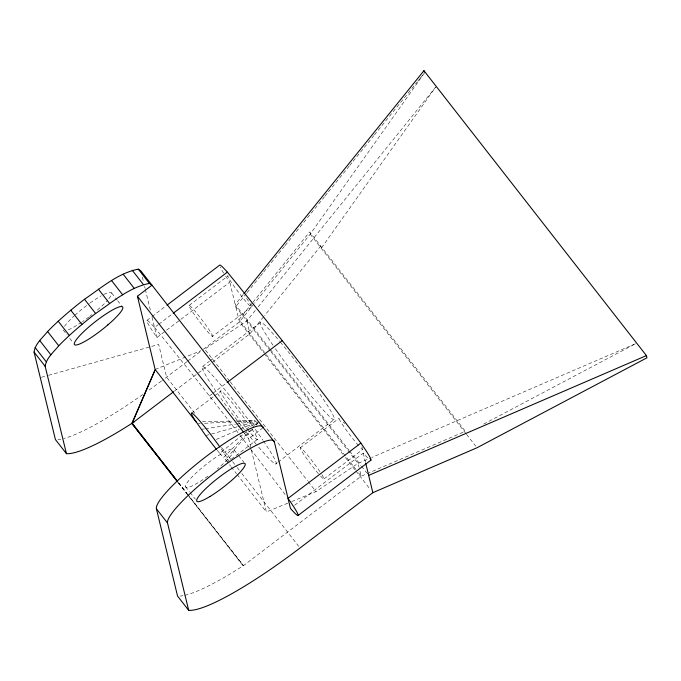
<?xml version="1.0" encoding="UTF-8"?>
<svg xmlns="http://www.w3.org/2000/svg" width="681" height="681" viewBox="0 0 681 681"><rect width="100%" height="100%" fill="white"/><g stroke="black" fill="none" stroke-linecap="round" stroke-linejoin="round"><path stroke-width="0.51" stroke-dasharray="3.4 2.55" d="M424.484 72.901L310.221 234.153L254.83 302.841M243.185 294.524L235.183 304.441L269.863 348.851M246.394 293.451L235.72 306.663L239.482 321.875L263.666 352.852M247.058 292.626L259.733 276.929M260.397 276.103L263.07 272.8M263.734 271.974L284.411 246.369M285.084 245.543L303.088 223.24M303.752 222.415L324.437 196.809M325.101 195.975L327.765 192.672M328.438 191.846L349.115 166.241M349.779 165.415L352.443 162.112M353.116 161.286L373.792 135.681M374.456 134.855L392.469 112.552M393.133 111.727L417.147 81.992M417.811 81.167L419.811 78.681M420.483 77.855L423.812 73.727M252.285 303.096L238.937 319.644L265.65 353.856M252.957 302.27L309.685 231.932L465.336 431.277L465.693 432.767M254.166 303.666L239.482 321.875L202.189 350.136M229.608 380.994L204.743 349.149L246.845 320.913L255.52 310.17M258.184 306.867L435.602 87.151L321.228 248.25L320.691 246.028L264.628 315.533M174.549 391.039L249.953 333.741L263.964 316.367M252.677 428.979L225.411 459.488L230.612 466.144M256.167 425.072L258.269 422.722M227.607 461.446A30.577 2.332 52.8 0 1 226.33 460.407L223.496 457.547L250.778 430.043M255.937 424.842L258.15 422.612M97.426 310.025L100.762 307.114A30.577 5.235 -38 0 0 107.538 300.27M217.213 450.277L219.742 453.316L246.548 431.575M253.86 425.651L257.929 422.356M146.883 320.436L151.114 317.227M151.965 316.58L166.36 305.641M225.615 276.094A33.139 2.528 52.8 0 0 229.795 282.164L156.962 337.487A33.139 2.528 52.8 0 1 154.536 327.467L157.924 324.888M158.775 324.25L172.327 313.958M189.267 305.335L228.109 275.831A19.57 1.49 52.8 0 0 235.635 288.438A19.57 1.49 52.8 0 0 250.302 306.246A19.57 1.49 52.8 0 0 246.352 297.98M212.455 336.474A19.57 1.49 52.8 0 0 197.379 314.052A19.57 1.49 52.8 0 0 192.749 312.187A19.57 1.49 52.8 0 0 212.455 336.474L251.298 306.969M202.563 366.489L209.322 361.356M210.165 360.717L260.832 322.232M209.407 395.959L211.953 394.027M212.795 393.38L226.347 383.088M191.37 413.418L213.843 396.342M214.328 395.976L220.984 390.92M287.774 503.174L266.373 511.942L248.659 438.709L262.415 428.255M257.656 439.194L228.527 461.326A30.577 2.332 52.8 0 0 220.516 447.902M275.592 463.991L277.278 462.705M278.12 462.067L333.852 419.734M300.253 447.792L339.095 418.279M323.943 478.939L362.777 449.434A19.57 1.49 52.8 0 1 359.287 446.421M294.677 505.225L363.271 453.12A33.139 2.528 52.8 0 0 369.281 459.317M186.934 361.705L166.59 377.121A138.711 23.75 -38 0 1 162.359 380.33M187.786 361.058L201.338 350.783M184.823 595.305A139.239 23.835 -38 0 0 232.791 572.346L243.423 565.656L361.185 476.206L465.336 431.277M291.664 501.574L315.984 491.614L358.078 463.369L370.745 457.904M245.952 429.217L257.656 422.041M483.714 424.067L635.824 343.582L371.724 457.487M216.277 439.458L239.278 429.507M240.24 429.09L256.533 422.041M155.14 369.477L200.852 350.741M41.396 377.317L47.517 375.597M48.538 375.316L158.673 344.433L166.59 377.121L195.37 413.98M205.696 435.593L237.082 426.859M238.095 426.578L256.311 421.505M201.159 429.362L204.274 428.885M205.313 428.732L235.439 424.161M236.477 424.008L255.171 421.164M198.273 423.616L200.376 423.505M204.589 423.284L233.004 421.803M237.209 421.59L255.103 420.654M202.427 421.794L231.923 421.079M236.137 420.969L255.094 420.509M219.742 453.316L223.496 457.547M178.465 482.812L186.994 493.691M187.65 494.525L243.423 565.656L187.803 494.44M465.881 433.508L310.221 234.153L309.685 231.932M466.528 434.35L475.696 446.081M270.519 349.693L349.03 450.252M349.685 451.086L360.811 465.336M361.466 466.17L366.701 472.878M270.4 351.081L235.72 306.663L229.795 282.164M271.055 351.915L358.078 463.369L359.032 467.319M266.305 354.69L355.95 469.498M358.564 472.852L361.185 476.206L359.27 468.307M264.322 353.686L342.773 454.159M345.386 457.513L355.193 470.069M355.848 470.903L370.226 489.324M230.263 381.828L307.471 480.718M308.127 481.552L315.984 491.614M244.079 432.844L248.659 438.709M111.735 293.068L116.97 299.768M117.617 300.61L121.55 305.633M234.094 449.775L238.018 454.797M238.673 455.64L243.909 462.339M221.529 447.477L231.991 460.884M232.647 461.718L236.571 466.749M237.226 467.583L239.184 470.094M241.806 473.448L298.704 546.324M231.268 466.979L236.469 473.635M237.116 474.47L266.373 511.942M63.18 329.953L67.104 334.975M69.726 338.329L72.995 342.517M185.538 486.66L189.463 491.682M190.118 492.525L195.353 499.224M178.643 482.71L187.156 493.606M178.345 482.897L243.134 565.868M363.271 453.12L365.476 462.229M246.845 320.913L249.953 333.741M142.355 277.107L143.597 282.24M144.593 286.352L145.096 288.412M145.342 289.434L150.807 312.051M152.05 317.184L156.962 337.487M154.536 327.467A423.471 32.271 52.8 0 1 239.423 434.495M240.052 435.304A423.471 32.271 52.8 0 1 250.08 448.345M250.702 449.162A423.471 32.271 52.8 0 1 286.173 495.955M280.325 342.117A61.154 4.656 52.8 0 1 327.433 405.467A61.154 4.656 52.8 0 1 323.492 410.311A61.154 4.656 52.8 0 1 275.192 348.434M273.03 345.276A61.154 4.656 52.8 0 1 279.661 341.326M223.666 273.107A33.139 2.528 52.8 0 1 220.184 267.08M358.512 445.57A19.57 1.49 52.8 0 1 344.041 426.919A19.57 1.49 52.8 0 1 339.793 418.56M343.36 422.152A19.57 1.49 52.8 0 1 344.62 423.599M361.756 446.855A19.57 1.49 52.8 0 1 362.667 448.651M263.394 440.947A61.154 4.656 52.8 0 1 256.763 444.889M256.09 444.106A61.154 4.656 52.8 0 1 244.99 430.46M244.343 429.651A61.154 4.656 52.8 0 1 202.257 366.472A61.154 4.656 52.8 0 1 254.115 427.711M255.281 429.336A61.154 4.656 52.8 0 1 262.866 440.173M251.808 428.936A30.577 2.332 52.8 0 1 245.109 426.681A30.577 2.332 52.8 0 1 220.721 390.851A30.577 2.332 52.8 0 1 250.216 426.595M321.892 474.666A19.57 1.49 52.8 0 1 319.67 475.074M318.41 473.627A19.57 1.49 52.8 0 1 302.296 452.065A19.57 1.49 52.8 0 1 304.926 452.116A19.57 1.49 52.8 0 1 321.27 473.687M161.508 380.96A138.711 23.75 -38 0 1 147.096 391.49M142.891 394.478A138.711 23.75 -38 0 1 63.708 438.496M60.847 439.134A138.711 23.75 -38 0 1 57.911 439.543M182.968 595.688A139.239 23.835 -38 0 1 180.039 596.071M103.674 294.532A30.577 5.235 -38 0 1 108.117 299.589M91.961 314.622A30.577 5.235 -38 0 1 89.594 316.478M88.802 317.074A30.577 5.235 -38 0 1 82.478 321.662M81.592 322.258A30.577 5.235 -38 0 1 67.113 330.268M64.516 326.412A30.577 5.235 -38 0 1 74.152 315.907M74.825 315.294A30.577 5.235 -38 0 1 89.288 303.581M90.088 303.002A30.577 5.235 -38 0 1 101.163 295.86M207.986 476.138A30.577 5.235 -38 0 1 188.118 481.407A30.577 5.235 -38 0 1 228.254 450.201A30.577 5.235 -38 0 1 217.401 468.817"/><path stroke-width="1.02" d="M133.876 422.143L121.703 429.779A138.711 23.75 -38 0 1 66.44 453.674L55.416 439.568L34.05 352.077C35.225 343.607 42.562 337.87 47.593 331.536C59.034 319.832 71.548 309.251 84.487 299.257C101.35 287.85 117.822 273.226 138.277 269.148L140.865 270.936L274.349 441.892L290.446 508.443A33.139 2.528 52.8 0 0 288.02 498.415L360.853 443.093A423.471 32.271 52.8 0 0 227.369 272.136A33.139 2.528 52.8 0 0 219.716 265.113L167.211 305.003M66.44 453.674L45.176 366.327C46.359 357.857 53.688 352.12 58.728 345.778C70.169 334.073 82.673 323.492 95.621 313.498C112.476 302.092 128.947 287.467 149.394 283.39L151.982 285.177L137.426 296.252L155.14 369.477L196.111 421.948M177.341 481.033L132.191 423.224L155.047 369.97L131.884 423.395L177.69 482.063M243.858 293.698L423.94 70.679L646.414 355.601L646.95 357.823L476.998 447.757L372.847 492.678L300.015 548.001A139.239 23.835 -38 0 1 188.68 610.321L177.554 596.079L156.409 508.784A67.266 11.517 -38 0 1 206.854 455.964A67.266 11.517 -38 0 1 263.224 427.642M173.17 313.311L227.369 272.136M132.191 423.224L173.706 391.677M227.19 382.45L282.24 340.636M298.099 515.466L370.932 460.143M368.659 475.389L646.414 355.601M216.575 449.511L205.696 435.593L194.145 418.917A30.577 2.332 52.8 0 1 196.886 417.717A30.577 2.332 52.8 0 1 219.929 447.077M131.884 423.395L177.154 481.135M138.277 269.148L149.394 283.39M132.225 270.246L143.342 284.488M123.125 274.162L134.242 288.395M137.426 296.252L243.423 432.001M111.59 280.615L122.716 294.856M98.413 289.178L109.539 303.411M84.487 299.257L95.621 313.498M70.773 310.178L81.899 324.42M58.183 321.185L69.317 335.427M47.593 331.536L58.728 345.778M39.719 340.517L50.854 354.767M35.106 347.531L46.231 361.773M34.05 352.077L45.176 366.327M156.409 508.784L167.526 523.034L188.68 610.321M423.94 70.679L424.306 72.16M365.723 463.242L372.847 492.678M167.526 523.034A67.266 11.517 -38 0 1 217.971 470.213A67.266 11.517 -38 0 1 274.349 441.892M360.853 443.093A33.139 2.528 52.8 0 1 370.37 460.075M107.879 324.854L106.168 326.361A30.577 5.235 -38 0 1 74.442 342.952A30.577 5.235 -38 0 1 111.403 310.613A30.577 5.235 -38 0 1 111.888 321.355L107.879 324.854M209.969 496.5A30.577 5.235 -38 0 0 245.211 464.016A30.577 5.235 -38 0 0 207.628 486.864A30.577 5.235 -38 0 0 209.969 496.5"/></g></svg>
